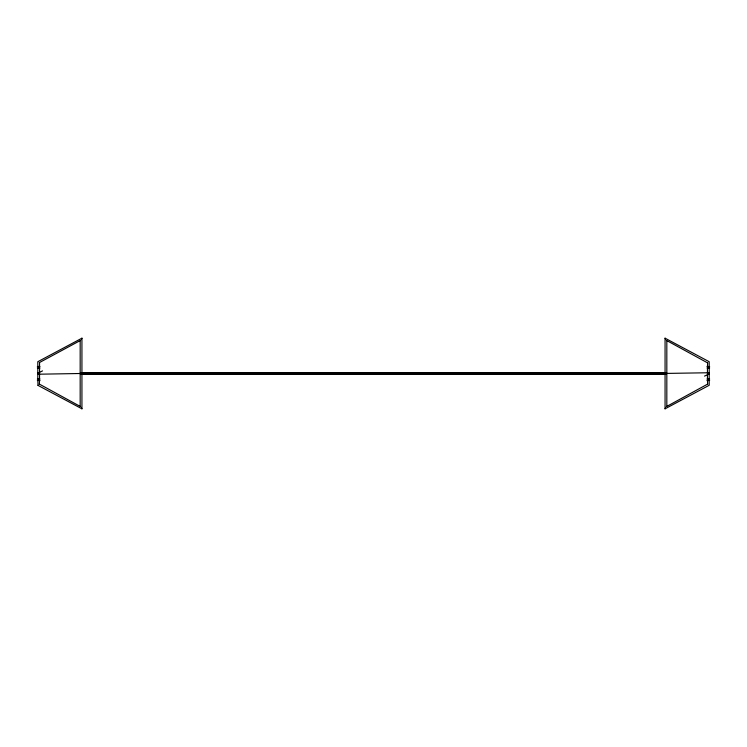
<?xml version="1.0" encoding="UTF-8"?>
<svg xmlns="http://www.w3.org/2000/svg" width="747" height="747" viewBox="0 0 747 747"><rect width="100%" height="100%" fill="white"/><g stroke="black" fill="none" stroke-linecap="round" stroke-linejoin="round"><path stroke-width="1.12" d="M38.695 374.191L38.34 373.164M708.66 373.836L708.782 373.024L707.82 373.014M38.032 373.668C39.33 370.736 37.621 375.685 39.292 373.845M704.505 376.096L708.501 374.322L708.968 373.332M665.091 373.724L665.941 374.387L665.717 372.65L665.091 373.724L666.8 373.276L665.941 372.613L81.059 372.613L81.059 374.387L81.937 373.472L81.059 372.613L80.172 373.528L81.059 374.387L665.941 374.387L666.894 373.407L708.408 372.753L708.128 374.163M82.161 373.5L666.828 373.5L665.091 373.276M38.209 373.967L38.695 372.809M708.305 374.191L708.782 373.024L708.968 373.668M39.246 373.173L39.143 373.967M708.38 372.772L708.66 374.07M81.937 373.472L38.639 374.21M707.857 373.967L707.754 373.173M39.302 362.631L80.639 340.352M81.47 338.961L81.937 338.186L37.789 361.725L37.789 366.375L39.554 366.375L39.554 362.79M707.698 384.369L707.446 380.625L709.211 380.625L709.211 385.275L665.063 408.814L665.53 408.039M666.361 406.648L707.446 384.21M42.542 370.876L38.34 372.93L38.414 374.107M39.302 384.369L39.554 380.625L37.789 380.625L38.05 385.116M665.063 408.814L665.063 338.186L709.211 361.725L709.211 366.375L707.446 366.375L707.698 362.631M708.156 372.856L707.689 373.668M81.909 373.276L80.013 373.5L81.909 373.724M80.2 373.724L81.059 373.612M665.941 373.388L666.8 373.276M37.35 366.6L40.002 366.6M706.998 366.6L709.65 366.6M37.35 367.926L40.002 367.926M706.998 367.926L709.65 367.926M37.35 379.074L40.002 379.074M706.998 379.074L709.65 379.074M37.35 380.4L40.002 380.4M706.998 380.4L709.65 380.4M665.941 373.612L666.8 373.724M80.2 373.276L81.059 373.388M666.361 340.352L707.446 362.79M39.554 384.21L80.639 406.648M37.789 385.275L81.937 408.814L81.937 338.186M665.063 338.186L665.53 338.961M81.47 408.039L81.937 408.814M708.744 373.341L708.763 373.995M38.237 373.005L38.256 373.659M708.791 373.033L708.791 373.967M666.828 341.127L666.828 405.873M373.5 372.613L373.5 374.387M80.172 341.127L80.172 405.873M39.544 368.14L37.808 368.14L37.789 378.86L39.544 378.86L39.554 368.14M709.192 368.14L707.456 368.14L707.446 378.86L709.192 378.86L709.211 368.14"/></g></svg>
